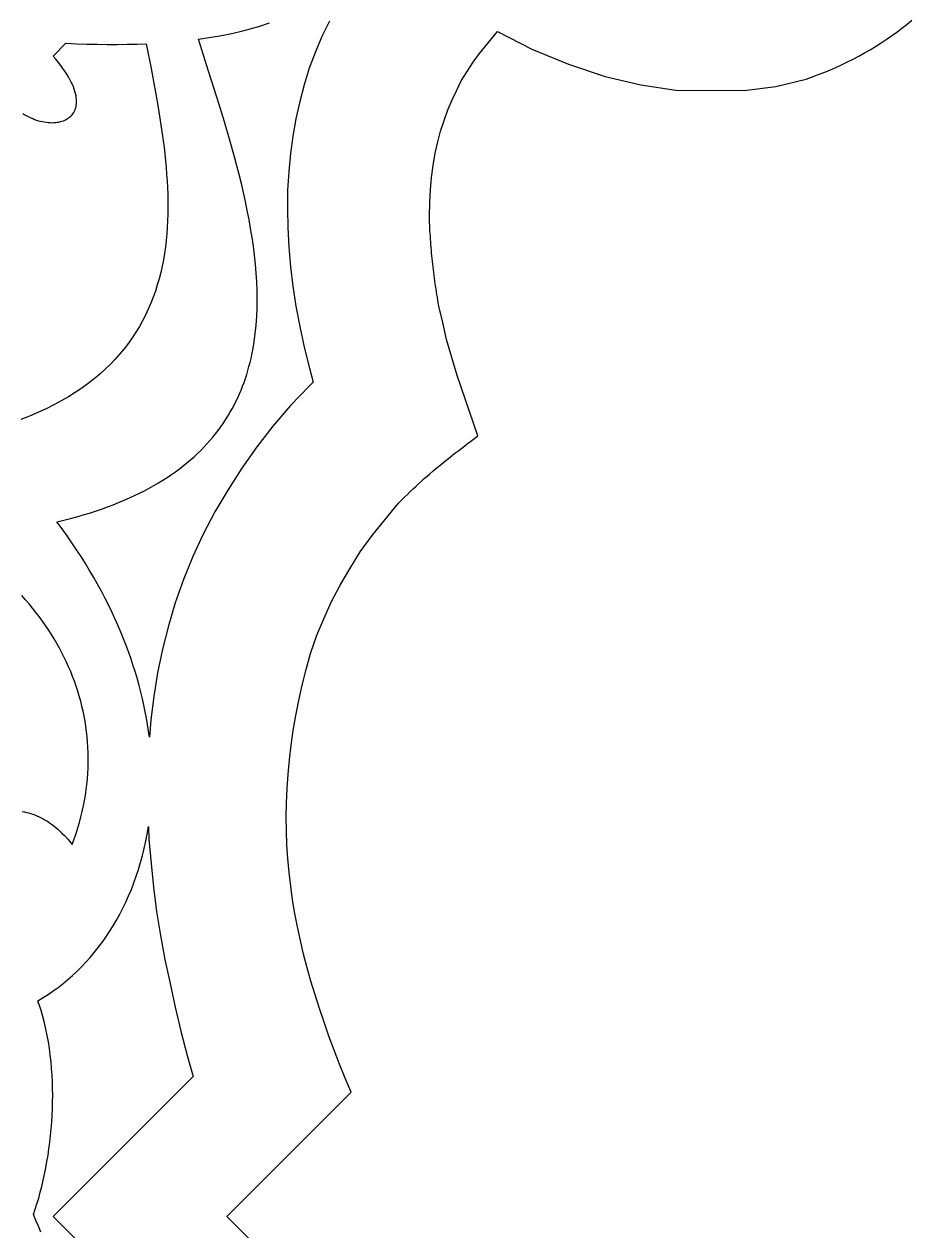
# Model space of a CAD drawing. Extents: x -61 to 56, y 12 to 129.
# Drawn here: x 28.82 to 52.37, y 70.04 to 102.06 of the extents above; entities that cross this region are included whole.
import ezdxf

# ---------------------------------------------------------------- set-up
doc = ezdxf.new("R2010")
doc.units = 0
doc.header["$MEASUREMENT"] = 0
doc.layers.add('LAYER_1', color=18, linetype='CONTINUOUS')

msp = doc.modelspace()

# ---------------------------------------------------------------- linework, layer by layer
at = {"layer": 'LAYER_1'}
for points in [[(36.921, 102.137), (36.722, 101.723), (36.555, 101.316), (36.385, 100.891), (36.256, 100.445), (36.134, 100), (36.033, 99.542), (35.952, 99.085), (35.887, 98.619), (35.842, 98.143), (35.813, 97.65), (35.81, 97.158), (35.817, 96.656), (35.843, 96.144), (35.892, 95.62), (35.953, 95.1), (36.031, 94.571), (36.138, 94.033), (36.249, 93.483), (36.394, 92.933), (36.496, 92.561), (36.397, 92.462), (35.894, 91.939), (35.425, 91.392), (34.998, 90.838), (34.598, 90.277), (34.226, 89.695), (33.885, 89.119), (33.57, 88.525), (33.303, 87.93), (33.052, 87.327), (32.834, 86.708), (32.655, 86.095), (32.494, 85.473), (32.366, 84.846), (32.261, 84.223), (32.187, 83.596), (32.15, 83.138), (32.126, 83.306), (32.1, 83.475), (32.071, 83.645), (32.038, 83.816), (32.003, 83.988), (31.964, 84.161), (31.922, 84.334), (31.876, 84.508), (31.828, 84.683), (31.776, 84.859), (31.72, 85.035), (31.661, 85.212), (31.599, 85.39), (31.533, 85.568), (31.463, 85.747), (31.39, 85.927), (31.313, 86.107), (31.233, 86.287), (31.149, 86.468), (31.061, 86.65), (30.969, 86.832), (30.873, 87.014), (30.773, 87.196), (30.67, 87.379), (30.562, 87.562), (30.451, 87.746), (30.335, 87.929), (30.215, 88.113), (30.091, 88.297), (29.963, 88.481), (29.83, 88.666), (29.694, 88.85), (29.874, 88.894), (30.051, 88.939), (30.224, 88.987), (30.393, 89.036), (30.558, 89.086), (30.72, 89.139), (30.878, 89.192), (31.033, 89.248), (31.184, 89.305), (31.331, 89.363), (31.475, 89.424), (31.616, 89.485), (31.753, 89.548), (31.887, 89.613), (32.017, 89.679), (32.144, 89.747), (32.268, 89.816), (32.389, 89.886), (32.506, 89.958), (32.62, 90.031), (32.731, 90.106), (32.839, 90.181), (32.943, 90.258), (33.045, 90.337), (33.144, 90.417), (33.239, 90.497), (33.332, 90.58), (33.422, 90.663), (33.509, 90.747), (33.593, 90.833), (33.674, 90.92), (33.753, 91.008), (33.828, 91.097), (33.901, 91.187), (33.972, 91.278), (34.039, 91.37), (34.104, 91.464), (34.167, 91.558), (34.227, 91.653), (34.284, 91.749), (34.339, 91.847), (34.392, 91.945), (34.442, 92.044), (34.489, 92.143), (34.535, 92.244), (34.578, 92.346), (34.619, 92.448), (34.657, 92.551), (34.693, 92.655), (34.728, 92.76), (34.76, 92.866), (34.789, 92.972), (34.817, 93.079), (34.843, 93.187), (34.867, 93.295), (34.889, 93.404), (34.926, 93.624), (34.957, 93.846), (34.98, 94.07), (34.996, 94.296), (35.005, 94.524), (35.008, 94.754), (35.005, 94.986), (34.996, 95.219), (34.981, 95.453), (34.961, 95.688), (34.936, 95.924), (34.906, 96.161), (34.872, 96.398), (34.833, 96.636), (34.791, 96.874), (34.744, 97.112), (34.695, 97.351), (34.642, 97.589), (34.586, 97.826), (34.527, 98.063), (34.467, 98.3), (34.404, 98.535), (34.272, 99.004), (34.136, 99.466), (33.997, 99.923), (33.718, 100.811), (33.453, 101.657), (33.735, 101.699), (34.013, 101.747), (34.286, 101.802), (34.555, 101.863), (34.819, 101.93), (35.08, 102.005), (35.337, 102.086)], [(36.921, 102.137), (36.722, 101.723), (36.555, 101.316), (36.385, 100.891), (36.256, 100.445), (36.134, 100), (36.033, 99.542), (35.952, 99.085), (35.887, 98.619), (35.842, 98.143), (35.813, 97.65), (35.81, 97.158), (35.817, 96.656), (35.843, 96.144), (35.892, 95.62), (35.953, 95.1), (36.031, 94.571), (36.138, 94.033), (36.249, 93.483), (36.394, 92.933), (36.496, 92.561), (36.397, 92.462), (35.894, 91.939), (35.425, 91.392), (34.998, 90.838), (34.598, 90.277), (34.226, 89.695), (33.885, 89.119), (33.57, 88.525), (33.303, 87.93), (33.052, 87.327), (32.834, 86.708), (32.655, 86.095), (32.494, 85.473), (32.366, 84.846), (32.261, 84.223), (32.187, 83.596), (32.15, 83.138), (32.126, 83.306), (32.1, 83.475), (32.071, 83.645), (32.038, 83.816), (32.003, 83.988), (31.964, 84.161), (31.922, 84.334), (31.876, 84.508), (31.828, 84.683), (31.776, 84.859), (31.72, 85.035), (31.661, 85.212), (31.599, 85.39), (31.533, 85.568), (31.463, 85.747), (31.39, 85.927), (31.313, 86.107), (31.233, 86.287), (31.149, 86.468), (31.061, 86.65), (30.969, 86.832), (30.873, 87.014), (30.773, 87.196), (30.67, 87.379), (30.562, 87.562), (30.451, 87.746), (30.335, 87.929), (30.215, 88.113), (30.091, 88.297), (29.963, 88.481), (29.83, 88.666), (29.694, 88.85), (29.874, 88.894), (30.051, 88.939), (30.224, 88.987), (30.393, 89.036), (30.558, 89.086), (30.72, 89.139), (30.878, 89.192), (31.033, 89.248), (31.184, 89.305), (31.331, 89.363), (31.475, 89.424), (31.616, 89.485), (31.753, 89.548), (31.887, 89.613), (32.017, 89.679), (32.144, 89.747), (32.268, 89.816), (32.389, 89.886), (32.506, 89.958), (32.62, 90.031), (32.731, 90.106), (32.839, 90.181), (32.943, 90.258), (33.045, 90.337), (33.144, 90.417), (33.239, 90.497), (33.332, 90.58), (33.422, 90.663), (33.509, 90.747), (33.593, 90.833), (33.674, 90.92), (33.753, 91.008), (33.828, 91.097), (33.901, 91.187), (33.972, 91.278), (34.039, 91.37), (34.104, 91.464), (34.167, 91.558), (34.227, 91.653), (34.284, 91.749), (34.339, 91.847), (34.392, 91.945), (34.442, 92.044), (34.489, 92.143), (34.535, 92.244), (34.578, 92.346), (34.619, 92.448), (34.657, 92.551), (34.693, 92.655), (34.728, 92.76), (34.76, 92.866), (34.789, 92.972), (34.817, 93.079), (34.843, 93.187), (34.867, 93.295), (34.889, 93.404), (34.926, 93.624), (34.957, 93.846), (34.98, 94.07), (34.996, 94.296), (35.005, 94.524), (35.008, 94.754), (35.005, 94.986), (34.996, 95.219), (34.981, 95.453), (34.961, 95.688), (34.936, 95.924), (34.906, 96.161), (34.872, 96.398), (34.833, 96.636), (34.791, 96.874), (34.744, 97.112), (34.695, 97.351), (34.642, 97.589), (34.586, 97.826), (34.527, 98.063), (34.467, 98.3), (34.404, 98.535), (34.272, 99.004), (34.136, 99.466), (33.997, 99.923), (33.718, 100.811), (33.453, 101.657), (33.735, 101.699), (34.013, 101.747), (34.286, 101.802), (34.555, 101.863), (34.819, 101.93), (35.08, 102.005), (35.337, 102.086)], [(37.497, 67.124), (34.2, 70.421), (37.498, 73.719), (37.342, 74.096), (37.191, 74.47), (37.048, 74.841), (36.911, 75.209), (36.78, 75.576), (36.657, 75.94), (36.541, 76.303), (36.432, 76.664), (36.331, 77.025), (36.238, 77.385), (36.153, 77.745), (36.076, 78.105), (36.007, 78.466), (35.947, 78.827), (35.896, 79.189), (35.853, 79.553), (35.821, 79.918), (35.797, 80.285), (35.783, 80.654), (35.778, 81.025), (35.784, 81.399), (35.8, 81.776), (35.825, 82.157), (35.861, 82.54), (35.908, 82.927), (35.965, 83.319), (36.034, 83.715), (36.112, 84.115), (36.203, 84.52), (36.304, 84.931), (36.42, 85.363), (36.591, 85.844), (36.778, 86.277), (36.973, 86.724), (37.208, 87.17), (37.465, 87.605), (37.739, 88.056), (38.059, 88.491), (38.399, 88.918), (38.759, 89.345), (38.846, 89.434), (38.919, 89.508), (38.993, 89.581), (39.067, 89.653), (39.141, 89.724), (39.215, 89.794), (39.29, 89.863), (39.364, 89.931), (39.439, 89.998), (39.514, 90.064), (39.59, 90.129), (39.665, 90.194), (39.741, 90.258), (39.817, 90.321), (39.893, 90.384), (39.97, 90.446), (40.046, 90.507), (40.123, 90.568), (40.2, 90.629), (40.277, 90.689), (40.355, 90.749), (40.433, 90.808), (40.511, 90.868), (40.589, 90.927), (40.668, 90.986), (40.747, 91.045), (40.826, 91.104), (40.864, 91.133), (40.313, 92.731), (40.167, 93.21), (40.026, 93.693), (39.929, 94.143), (39.827, 94.576), (39.811, 94.664), (39.798, 94.737), (39.786, 94.81), (39.774, 94.883), (39.762, 94.956), (39.751, 95.029), (39.74, 95.103), (39.73, 95.176), (39.719, 95.249), (39.709, 95.323), (39.7, 95.396), (39.691, 95.47), (39.682, 95.544), (39.673, 95.617), (39.665, 95.691), (39.657, 95.765), (39.649, 95.838), (39.642, 95.912), (39.635, 95.986), (39.629, 96.06), (39.622, 96.133), (39.616, 96.208), (39.611, 96.281), (39.605, 96.355), (39.6, 96.428), (39.596, 96.502), (39.591, 96.576), (39.587, 96.65), (39.584, 96.723), (39.581, 96.797), (39.577, 96.871), (39.574, 96.963), (39.584, 97.321), (39.6, 97.656), (39.629, 97.99), (39.673, 98.302), (39.725, 98.629), (39.8, 98.932), (39.873, 99.213), (39.963, 99.503), (40.066, 99.783), (40.179, 100.047), (40.293, 100.285), (40.422, 100.551), (40.576, 100.8), (40.735, 101.045), (40.908, 101.279), (41.382, 101.859), (42.297, 101.395), (43.269, 100.989), (44.234, 100.669), (45.18, 100.448), (46.109, 100.307), (47.926, 100.296), (48.763, 100.4), (49.568, 100.594), (49.709, 100.644), (49.873, 100.706), (50.036, 100.77), (50.196, 100.837), (50.355, 100.906), (50.512, 100.978), (50.667, 101.052), (50.82, 101.129), (50.971, 101.209), (51.12, 101.292), (51.267, 101.377), (51.412, 101.465), (51.556, 101.555), (51.697, 101.648), (51.837, 101.744), (51.974, 101.843), (52.109, 101.944), (52.243, 102.049), (52.374, 102.156)], [(28.793, 99.683), (28.844, 99.652), (28.895, 99.623), (28.947, 99.596), (28.999, 99.571), (29.051, 99.549), (29.103, 99.528), (29.155, 99.51), (29.207, 99.494), (29.259, 99.48), (29.31, 99.468), (29.361, 99.459), (29.412, 99.451), (29.462, 99.446), (29.511, 99.443), (29.56, 99.441), (29.607, 99.443), (29.653, 99.446), (29.699, 99.451), (29.743, 99.458), (29.786, 99.468), (29.827, 99.48), (29.867, 99.493), (29.905, 99.509), (29.942, 99.527), (29.976, 99.548), (30.009, 99.57), (30.04, 99.594), (30.068, 99.621), (30.095, 99.649), (30.119, 99.68), (30.14, 99.713), (30.159, 99.748), (30.176, 99.784), (30.189, 99.824), (30.2, 99.865), (30.208, 99.908), (30.213, 99.953), (30.215, 100.001), (30.213, 100.05), (30.208, 100.102), (30.2, 100.155), (30.188, 100.211), (30.173, 100.269), (30.153, 100.329), (30.13, 100.39), (30.103, 100.454), (30.072, 100.52), (30.037, 100.589), (29.998, 100.659), (29.954, 100.731), (29.906, 100.805), (29.853, 100.882), (29.795, 100.96), (29.733, 101.04), (29.666, 101.123), (29.594, 101.207), (29.929, 101.547), (30.212, 101.536), (30.489, 101.528), (30.762, 101.522), (31.031, 101.519), (31.295, 101.518), (31.555, 101.521), (31.811, 101.526), (32.063, 101.534), (32.191, 100.874), (32.256, 100.536), (32.319, 100.193), (32.38, 99.846), (32.437, 99.496), (32.49, 99.143), (32.536, 98.789), (32.575, 98.433), (32.591, 98.256), (32.605, 98.078), (32.617, 97.9), (32.626, 97.722), (32.633, 97.545), (32.637, 97.368), (32.637, 97.191), (32.635, 97.015), (32.629, 96.839), (32.62, 96.664), (32.607, 96.49), (32.59, 96.317), (32.57, 96.145), (32.545, 95.974), (32.517, 95.804), (32.483, 95.635), (32.446, 95.467), (32.404, 95.301), (32.357, 95.136), (32.305, 94.973), (32.248, 94.811), (32.186, 94.652), (32.118, 94.494), (32.045, 94.337), (31.966, 94.183), (31.881, 94.031), (31.791, 93.882), (31.694, 93.734), (31.591, 93.589), (31.481, 93.446), (31.365, 93.306), (31.242, 93.168), (31.113, 93.033), (30.976, 92.901), (30.832, 92.771), (30.681, 92.645), (30.522, 92.522), (30.356, 92.402), (30.182, 92.285), (30, 92.171), (29.81, 92.061), (29.612, 91.954), (29.405, 91.851), (29.19, 91.751), (28.966, 91.655), (28.734, 91.563)], [(28.793, 99.683), (28.844, 99.652), (28.895, 99.623), (28.947, 99.596), (28.999, 99.571), (29.051, 99.549), (29.103, 99.528), (29.155, 99.51), (29.207, 99.494), (29.259, 99.48), (29.31, 99.468), (29.361, 99.459), (29.412, 99.451), (29.462, 99.446), (29.511, 99.443), (29.56, 99.441), (29.607, 99.443), (29.653, 99.446), (29.699, 99.451), (29.743, 99.458), (29.786, 99.468), (29.827, 99.48), (29.867, 99.493), (29.905, 99.509), (29.942, 99.527), (29.976, 99.548), (30.009, 99.57), (30.04, 99.594), (30.068, 99.621), (30.095, 99.649), (30.119, 99.68), (30.14, 99.713), (30.159, 99.748), (30.176, 99.784), (30.189, 99.824), (30.2, 99.865), (30.208, 99.908), (30.213, 99.953), (30.215, 100.001), (30.213, 100.05), (30.208, 100.102), (30.2, 100.155), (30.188, 100.211), (30.173, 100.269), (30.153, 100.329), (30.13, 100.39), (30.103, 100.454), (30.072, 100.52), (30.037, 100.589), (29.998, 100.659), (29.954, 100.731), (29.906, 100.805), (29.853, 100.882), (29.795, 100.96), (29.733, 101.04), (29.666, 101.123), (29.594, 101.207), (29.929, 101.547), (30.212, 101.536), (30.489, 101.528), (30.762, 101.522), (31.031, 101.519), (31.295, 101.518), (31.555, 101.521), (31.811, 101.526), (32.063, 101.534), (32.191, 100.874), (32.256, 100.536), (32.319, 100.193), (32.38, 99.846), (32.437, 99.496), (32.49, 99.143), (32.536, 98.789), (32.575, 98.433), (32.591, 98.256), (32.605, 98.078), (32.617, 97.9), (32.626, 97.722), (32.633, 97.545), (32.637, 97.368), (32.637, 97.191), (32.635, 97.015), (32.629, 96.839), (32.62, 96.664), (32.607, 96.49), (32.59, 96.317), (32.57, 96.145), (32.545, 95.974), (32.517, 95.804), (32.483, 95.635), (32.446, 95.467), (32.404, 95.301), (32.357, 95.136), (32.305, 94.973), (32.248, 94.811), (32.186, 94.652), (32.118, 94.494), (32.045, 94.337), (31.966, 94.183), (31.881, 94.031), (31.791, 93.882), (31.694, 93.734), (31.591, 93.589), (31.481, 93.446), (31.365, 93.306), (31.242, 93.168), (31.113, 93.033), (30.976, 92.901), (30.832, 92.771), (30.681, 92.645), (30.522, 92.522), (30.356, 92.402), (30.182, 92.285), (30, 92.171), (29.81, 92.061), (29.612, 91.954), (29.405, 91.851), (29.19, 91.751), (28.966, 91.655), (28.734, 91.563)], [(28.775, 81.165), (28.83, 81.156), (28.885, 81.144), (28.941, 81.131), (28.996, 81.115), (29.052, 81.098), (29.108, 81.078), (29.163, 81.055), (29.219, 81.031), (29.275, 81.004), (29.33, 80.974), (29.386, 80.942), (29.442, 80.908), (29.497, 80.871), (29.553, 80.832), (29.608, 80.79), (29.663, 80.746), (29.718, 80.699), (29.773, 80.65), (29.828, 80.597), (29.883, 80.543), (29.992, 80.425), (30.1, 80.296), (30.153, 80.442), (30.202, 80.589), (30.248, 80.735), (30.29, 80.88), (30.329, 81.025), (30.364, 81.17), (30.396, 81.315), (30.424, 81.459), (30.448, 81.603), (30.469, 81.746), (30.487, 81.889), (30.501, 82.032), (30.512, 82.174), (30.52, 82.315), (30.524, 82.456), (30.525, 82.597), (30.523, 82.736), (30.517, 82.876), (30.508, 83.014), (30.496, 83.152), (30.481, 83.289), (30.463, 83.426), (30.441, 83.562), (30.417, 83.697), (30.389, 83.832), (30.358, 83.966), (30.325, 84.099), (30.288, 84.231), (30.248, 84.362), (30.205, 84.493), (30.16, 84.622), (30.111, 84.751), (30.059, 84.879), (30.005, 85.006), (29.948, 85.132), (29.888, 85.257), (29.825, 85.381), (29.759, 85.505), (29.691, 85.627), (29.62, 85.748), (29.546, 85.868), (29.47, 85.987), (29.391, 86.104), (29.309, 86.221), (29.225, 86.337), (29.138, 86.451), (29.048, 86.564), (28.957, 86.676), (28.862, 86.787), (28.765, 86.897)], [(28.775, 81.165), (28.83, 81.156), (28.885, 81.144), (28.941, 81.131), (28.996, 81.115), (29.052, 81.098), (29.108, 81.078), (29.163, 81.055), (29.219, 81.031), (29.275, 81.004), (29.33, 80.974), (29.386, 80.942), (29.442, 80.908), (29.497, 80.871), (29.553, 80.832), (29.608, 80.79), (29.663, 80.746), (29.718, 80.699), (29.773, 80.65), (29.828, 80.597), (29.883, 80.543), (29.992, 80.425), (30.1, 80.296), (30.153, 80.442), (30.202, 80.589), (30.248, 80.735), (30.29, 80.88), (30.329, 81.025), (30.364, 81.17), (30.396, 81.315), (30.424, 81.459), (30.448, 81.603), (30.469, 81.746), (30.487, 81.889), (30.501, 82.032), (30.512, 82.174), (30.52, 82.315), (30.524, 82.456), (30.525, 82.597), (30.523, 82.736), (30.517, 82.876), (30.508, 83.014), (30.496, 83.152), (30.481, 83.289), (30.463, 83.426), (30.441, 83.562), (30.417, 83.697), (30.389, 83.832), (30.358, 83.966), (30.325, 84.099), (30.288, 84.231), (30.248, 84.362), (30.205, 84.493), (30.16, 84.622), (30.111, 84.751), (30.059, 84.879), (30.005, 85.006), (29.948, 85.132), (29.888, 85.257), (29.825, 85.381), (29.759, 85.505), (29.691, 85.627), (29.62, 85.748), (29.546, 85.868), (29.47, 85.987), (29.391, 86.104), (29.309, 86.221), (29.225, 86.337), (29.138, 86.451), (29.048, 86.564), (28.957, 86.676), (28.862, 86.787), (28.765, 86.897)], [(29.264, 70.006), (29.203, 70.164), (29.138, 70.32), (29.069, 70.474), (29.118, 70.617), (29.165, 70.764), (29.21, 70.914), (29.252, 71.068), (29.293, 71.225), (29.331, 71.385), (29.366, 71.547), (29.399, 71.713), (29.43, 71.881), (29.458, 72.05), (29.483, 72.222), (29.506, 72.396), (29.526, 72.571), (29.542, 72.747), (29.556, 72.925), (29.567, 73.103), (29.575, 73.282), (29.579, 73.461), (29.581, 73.64), (29.579, 73.82), (29.574, 73.999), (29.565, 74.177), (29.552, 74.355), (29.537, 74.532), (29.517, 74.708), (29.494, 74.883), (29.467, 75.056), (29.436, 75.227), (29.401, 75.396), (29.363, 75.563), (29.32, 75.727), (29.273, 75.889), (29.229, 76.022), (29.209, 76.086), (29.191, 76.15), (29.329, 76.231), (29.464, 76.317), (29.597, 76.408), (29.728, 76.503), (29.857, 76.603), (29.983, 76.708), (30.106, 76.817), (30.227, 76.93), (30.345, 77.048), (30.461, 77.169), (30.573, 77.295), (30.683, 77.425), (30.789, 77.559), (30.893, 77.697), (30.993, 77.838), (31.09, 77.984), (31.183, 78.133), (31.273, 78.286), (31.359, 78.442), (31.442, 78.602), (31.521, 78.765), (31.596, 78.932), (31.668, 79.102), (31.735, 79.275), (31.799, 79.451), (31.858, 79.63), (31.913, 79.813), (31.963, 79.998), (32.01, 80.186), (32.051, 80.377), (32.089, 80.571), (32.121, 80.767), (32.132, 80.431), (32.196, 79.791), (32.253, 79.158), (32.339, 78.515), (32.443, 77.881), (32.556, 77.246), (32.694, 76.605), (32.828, 75.977), (32.981, 75.337), (33.148, 74.693), (33.307, 74.138), (32.328, 73.158), (29.71, 70.54), (29.591, 70.421), (33.308, 66.706)], [(29.264, 70.006), (29.203, 70.164), (29.138, 70.32), (29.069, 70.474), (29.118, 70.617), (29.165, 70.764), (29.21, 70.914), (29.252, 71.068), (29.293, 71.225), (29.331, 71.385), (29.366, 71.547), (29.399, 71.713), (29.43, 71.881), (29.458, 72.05), (29.483, 72.222), (29.506, 72.396), (29.526, 72.571), (29.542, 72.747), (29.556, 72.925), (29.567, 73.103), (29.575, 73.282), (29.579, 73.461), (29.581, 73.64), (29.579, 73.82), (29.574, 73.999), (29.565, 74.177), (29.552, 74.355), (29.537, 74.532), (29.517, 74.708), (29.494, 74.883), (29.467, 75.056), (29.436, 75.227), (29.401, 75.396), (29.363, 75.563), (29.32, 75.727), (29.273, 75.889), (29.229, 76.022), (29.209, 76.086), (29.191, 76.15), (29.329, 76.231), (29.464, 76.317), (29.597, 76.408), (29.728, 76.503), (29.857, 76.603), (29.983, 76.708), (30.106, 76.817), (30.227, 76.93), (30.345, 77.048), (30.461, 77.169), (30.573, 77.295), (30.683, 77.425), (30.789, 77.559), (30.893, 77.697), (30.993, 77.838), (31.09, 77.984), (31.183, 78.133), (31.273, 78.286), (31.359, 78.442), (31.442, 78.602), (31.521, 78.765), (31.596, 78.932), (31.668, 79.102), (31.735, 79.275), (31.799, 79.451), (31.858, 79.63), (31.913, 79.813), (31.963, 79.998), (32.01, 80.186), (32.051, 80.377), (32.089, 80.571), (32.121, 80.767), (32.132, 80.431), (32.196, 79.791), (32.253, 79.158), (32.339, 78.515), (32.443, 77.881), (32.556, 77.246), (32.694, 76.605), (32.828, 75.977), (32.981, 75.337), (33.148, 74.693), (33.307, 74.138), (32.328, 73.158), (29.71, 70.54), (29.591, 70.421), (33.308, 66.706)]]:
    msp.add_lwpolyline(points, dxfattribs=at)

doc.saveas('drawing.dxf')
